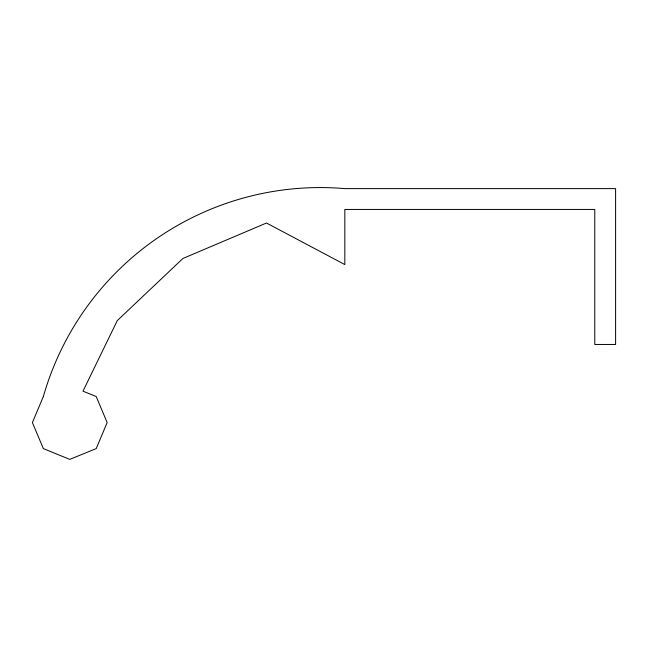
<?xml version="1.0" encoding="UTF-8"?>
<svg xmlns="http://www.w3.org/2000/svg" width="648" height="648" viewBox="0 0 648 648"><rect width="100%" height="100%" fill="white"/><g stroke="black" fill="none" stroke-linecap="round" stroke-linejoin="round"><path stroke-width="0.97" d="M43.351 396.536L32.4 422.569L43.351 448.602L69.773 459.383L96.204 448.602L107.155 422.569L96.204 396.536L82.993 391.149L117.264 320.622L182.898 258.487L266.498 223.009L344.825 264.578L344.825 209.442L594.775 209.442L594.775 344.461L615.6 344.461L615.6 188.617L344.825 188.617A288.004 288.004 0 0 0 43.351 396.536"/></g></svg>
